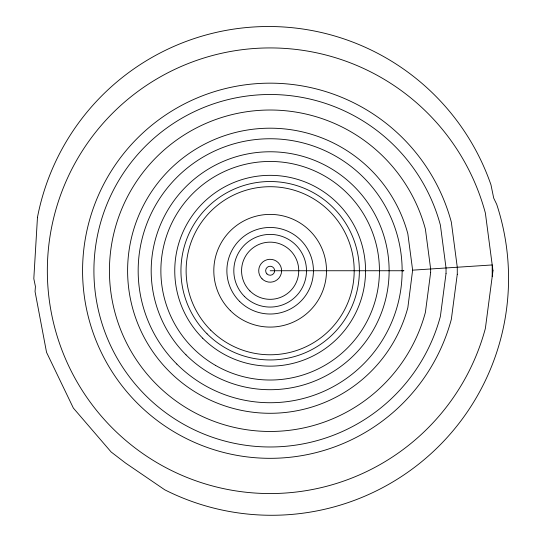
<?xml version="1.0" encoding="UTF-8"?>
<svg xmlns="http://www.w3.org/2000/svg" width="542" height="542" viewBox="0 0 542 542"><rect width="100%" height="100%" fill="white"/><g stroke="black" fill="none" stroke-linecap="round" stroke-linejoin="round"><path stroke-width="0.81" d="M402.144 270.743L403.81 270.743L270.153 270.743M412.631 270.16L407.848 307.632A142.553 142.553 0 0 1 188.392 387.51A142.553 142.553 0 0 1 188.392 153.969A142.553 142.553 0 0 1 407.848 233.846L412.631 270.16L492.204 264.95L492.204 276.535M37.466 217.328L33.814 278.663L35.433 286.549L35.054 291.569L46.544 352.347L73.366 408.079L111.13 451.981L125.615 463.098L164.795 489.826A236.935 236.935 0 0 0 496.702 204.327L493.701 198.101L490.984 184.869A235.363 235.363 0 0 0 37.466 217.328M430.646 272.497L425.402 312.341A160.723 160.723 0 0 1 177.966 402.394A160.723 160.723 0 0 1 177.966 139.084A160.723 160.723 0 0 1 425.402 229.144L430.646 268.981L430.646 272.497M446.032 273.507L440.389 316.359A176.245 176.245 0 0 1 169.063 415.111A176.245 176.245 0 0 1 169.063 126.374A176.245 176.245 0 0 1 440.389 225.126L446.032 267.972L446.032 273.507M457.272 274.245L451.344 319.292A187.579 187.579 0 0 1 162.566 424.4A187.579 187.579 0 0 1 162.566 117.086A187.579 187.579 0 0 1 451.344 222.193L457.272 267.24L457.272 274.245M492.969 270.743L485.375 328.411A222.816 222.816 0 0 1 142.35 453.261A222.816 222.816 0 0 1 142.35 88.224A222.816 222.816 0 0 1 485.375 213.074L492.969 270.743M176.821 364.068A131.991 131.991 0 0 0 397.645 304.902A131.991 131.991 0 0 0 235.994 143.251A131.991 131.991 0 0 0 176.821 364.068M186.028 354.868A118.976 118.976 0 0 0 385.071 301.535A118.976 118.976 0 0 0 239.361 155.825A118.976 118.976 0 0 0 186.028 354.868M215.513 365.383A109.288 109.288 0 0 0 379.441 270.743A109.288 109.288 0 0 0 215.513 176.096A109.288 109.288 0 0 0 215.513 365.383M202.694 338.201A95.406 95.406 0 0 0 362.307 295.431A95.406 95.406 0 0 0 245.465 178.589A95.406 95.406 0 0 0 202.694 338.201M207.071 333.825A89.22 89.22 0 0 0 356.331 293.832A89.22 89.22 0 0 0 247.064 184.565A89.22 89.22 0 0 0 207.071 333.825M210.73 330.166A84.044 84.044 0 0 0 351.331 292.49A84.044 84.044 0 0 0 248.405 189.565A84.044 84.044 0 0 0 210.73 330.166M230.316 310.58A56.341 56.341 0 0 0 324.577 285.322A56.341 56.341 0 0 0 255.573 216.319A56.341 56.341 0 0 0 230.316 310.58M239.55 301.345A43.279 43.279 0 0 0 311.955 281.942A43.279 43.279 0 0 0 258.954 228.941A43.279 43.279 0 0 0 239.55 301.345M244.462 296.433A36.334 36.334 0 0 0 305.248 280.146A36.334 36.334 0 0 0 260.749 235.641A36.334 36.334 0 0 0 244.462 296.433M249.937 290.959A28.597 28.597 0 0 0 297.775 278.141A28.597 28.597 0 0 0 262.755 243.121A28.597 28.597 0 0 0 249.937 290.959M262.064 278.832A11.443 11.443 0 0 0 281.21 273.703A11.443 11.443 0 0 0 267.192 259.686A11.443 11.443 0 0 0 262.064 278.832M266.962 273.934A4.519 4.519 0 0 0 274.516 271.908A4.519 4.519 0 0 0 268.988 266.379A4.519 4.519 0 0 0 266.962 273.934"/></g></svg>
